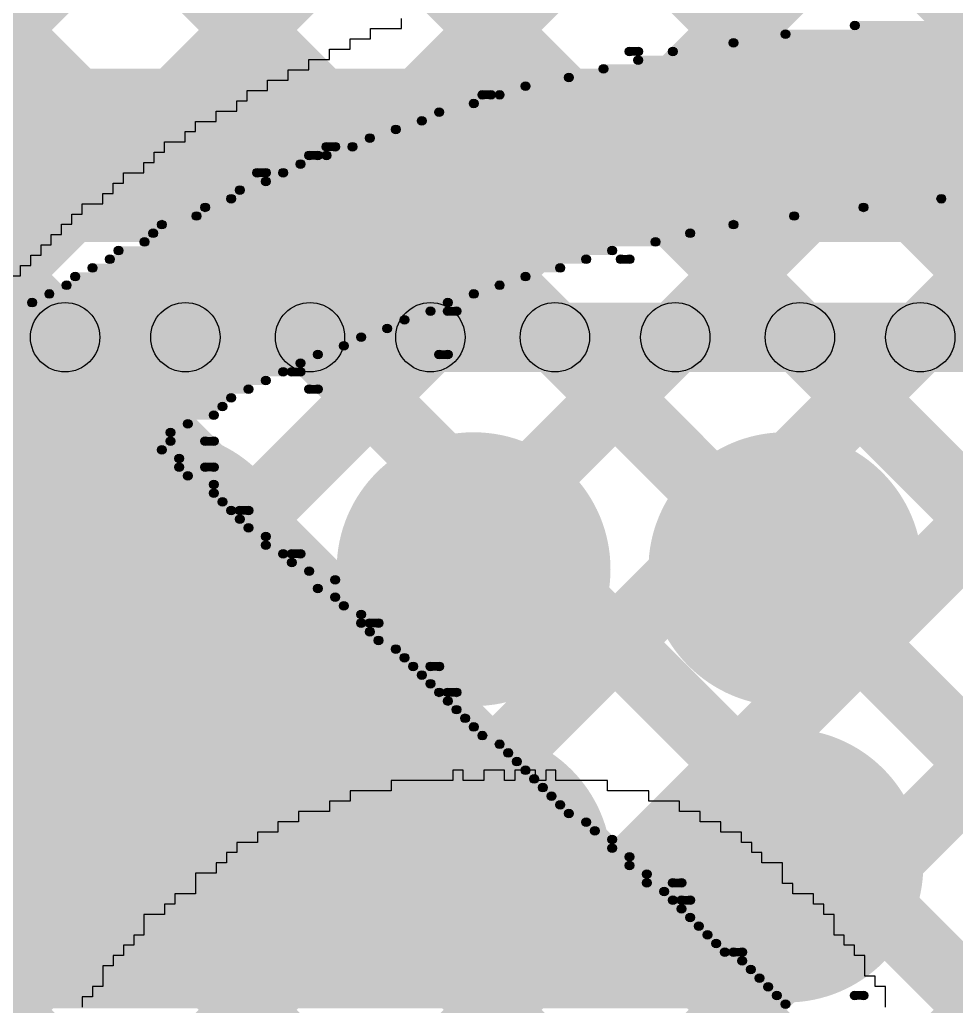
# Model space of a CAD drawing. Header units: millimetres. Extents: x 3.07 to 5.81, y 1.29 to 3.84.
# Drawn here: x 4.6406 to 4.7487, y 1.7258 to 1.8397 of the extents above; entities that cross this region are included whole.
import ezdxf

# ---------------------------------------------------------------- set-up
doc = ezdxf.new("R2010")
doc.units = ezdxf.units.MM
doc.header["$MEASUREMENT"] = 0
for name, color, linetype in [('BottomLayer', 5, 'Continuous'), ('BottomOverlay', 54, 'Continuous'), ('BottomSolder', 6, 'Continuous'), ('TopLayer', 1, 'Continuous'), ('TopOverlay', 2, 'Continuous'), ('TopSolder', 216, 'Continuous'), ('ViaHoleLayer', 16, 'Continuous')]:
    doc.layers.add(name, color=color, linetype=linetype)

msp = doc.modelspace()

# ---------------------------------------------------------------- hatches: boundary and pattern name
at = {"layer": 'BottomLayer'}
for points in [[(4.50417, 1.93899), (4.50983, 1.94464), (4.87583, 1.57864), (4.87017, 1.57299)], [(4.50417, 1.9107), (4.50983, 1.91636), (4.87583, 1.55036), (4.87017, 1.5447)], [(4.50983, 1.53432), (4.50417, 1.53998), (4.87017, 1.90598), (4.87583, 1.90032)], [(4.50417, 1.88242), (4.50983, 1.88808), (4.87583, 1.52208), (4.87017, 1.51642)], [(4.50983, 1.50604), (4.50417, 1.51169), (4.87017, 1.87769), (4.87583, 1.87204)], [(4.62856, 1.87117), (4.63421, 1.87683), (4.87583, 1.63521), (4.87017, 1.62956)], [(4.60508, 1.86636), (4.61074, 1.87202), (4.87583, 1.60693), (4.87017, 1.60127)], [(4.72217, 1.86241), (4.72783, 1.86807), (4.87583, 1.72007), (4.87017, 1.71441)], [(4.50983, 1.70403), (4.50417, 1.70968), (4.66017, 1.86568), (4.66583, 1.86003)], [(4.50983, 1.67574), (4.50417, 1.6814), (4.6846, 1.86183), (4.69026, 1.85617)], [(4.50983, 1.61917), (4.50417, 1.62483), (4.74117, 1.86183), (4.74683, 1.85617)], [(4.50983, 1.64746), (4.50417, 1.65312), (4.71288, 1.86183), (4.71854, 1.85617)], [(4.50983, 1.56261), (4.50417, 1.56826), (4.79774, 1.86183), (4.80339, 1.85617)], [(4.50983, 1.59089), (4.50417, 1.59655), (4.76945, 1.86183), (4.77511, 1.85617)], [(4.67184, 1.85617), (4.6775, 1.86183), (4.87583, 1.6635), (4.87017, 1.65784)], [(4.70012, 1.85617), (4.70578, 1.86183), (4.87583, 1.69178), (4.87017, 1.68612)], [(4.50417, 1.85413), (4.50983, 1.85979), (4.87583, 1.49379), (4.87017, 1.48813)], [(4.50535, 1.47328), (4.49969, 1.47893), (4.87017, 1.84941), (4.87583, 1.84375)]]:
    msp.add_hatch(color=5, dxfattribs=at).paths.add_polyline_path(points)
h = msp.add_hatch(color=5, dxfattribs=at)
edge = h.paths.add_edge_path()
edge.add_arc((4.65699, 1.77633), 0.01181, 0, 360)
h = msp.add_hatch(color=5, dxfattribs=at)
edge = h.paths.add_edge_path()
edge.add_arc((4.69299, 1.77622), 0.01181, 0, 360)
h = msp.add_hatch(color=5, dxfattribs=at)
edge = h.paths.add_edge_path()
edge.add_arc((4.72899, 1.77622), 0.01181, 0, 360)
h = msp.add_hatch(color=5, dxfattribs=at)
edge = h.paths.add_edge_path()
edge.add_arc((4.65711, 1.74189), 0.01181, 0, 360)
h = msp.add_hatch(color=5, dxfattribs=at)
edge = h.paths.add_edge_path()
edge.add_arc((4.69311, 1.74189), 0.01181, 0, 360)
h = msp.add_hatch(color=5, dxfattribs=at)
edge = h.paths.add_edge_path()
edge.add_arc((4.72911, 1.742), 0.01181, 0, 360)
at = {"layer": 'BottomOverlay'}
h = msp.add_hatch(color=54, dxfattribs=at)
edge = h.paths.add_edge_path()
edge.add_arc((4.729, 1.838), 0.0005, 0, 360)
for points in [[(4.729, 1.8375), (4.729, 1.8385), (4.791, 1.8385), (4.791, 1.8375)], [(4.737, 1.8385), (4.737, 1.8395), (4.783, 1.8395), (4.783, 1.8385)], [(4.723, 1.8365), (4.723, 1.8375), (4.797, 1.8375), (4.797, 1.8365)], [(4.711, 1.8355), (4.711, 1.8365), (4.712, 1.8365), (4.712, 1.8355)], [(4.716, 1.8355), (4.716, 1.8365), (4.804, 1.8365), (4.804, 1.8355)], [(4.712, 1.8345), (4.712, 1.8355), (4.809, 1.8355), (4.809, 1.8345)], [(4.708, 1.8335), (4.708, 1.8345), (4.813, 1.8345), (4.813, 1.8335)], [(4.704, 1.8325), (4.704, 1.8335), (4.817, 1.8335), (4.817, 1.8325)], [(4.699, 1.8315), (4.699, 1.8325), (4.821, 1.8325), (4.821, 1.8315)], [(4.694, 1.8305), (4.694, 1.8315), (4.695, 1.8315), (4.695, 1.8305)], [(4.696, 1.8305), (4.696, 1.8315), (4.825, 1.8315), (4.825, 1.8305)], [(4.689, 1.8285), (4.689, 1.8295), (4.831, 1.8295), (4.831, 1.8285)], [(4.693, 1.8295), (4.693, 1.8305), (4.828, 1.8305), (4.828, 1.8295)], [(4.687, 1.8275), (4.687, 1.8285), (4.835, 1.8285), (4.835, 1.8275)], [(4.684, 1.8265), (4.684, 1.8275), (4.837, 1.8275), (4.837, 1.8265)], [(4.681, 1.8255), (4.681, 1.8265), (4.839, 1.8265), (4.839, 1.8255)], [(4.676, 1.8245), (4.676, 1.8255), (4.677, 1.8255), (4.677, 1.8245)], [(4.679, 1.8245), (4.679, 1.8255), (4.842, 1.8255), (4.842, 1.8245)], [(4.674, 1.8235), (4.674, 1.8245), (4.675, 1.8245), (4.675, 1.8235)], [(4.676, 1.8235), (4.676, 1.8245), (4.845, 1.8245), (4.845, 1.8235)], [(4.673, 1.8225), (4.673, 1.8235), (4.848, 1.8235), (4.848, 1.8225)], [(4.668, 1.8215), (4.668, 1.8225), (4.669, 1.8225), (4.669, 1.8215)], [(4.669, 1.8205), (4.669, 1.8215), (4.852, 1.8215), (4.852, 1.8205)], [(4.671, 1.8215), (4.671, 1.8225), (4.85, 1.8225), (4.85, 1.8215)], [(4.666, 1.8195), (4.666, 1.8205), (4.855, 1.8205), (4.855, 1.8195)], [(4.665, 1.8185), (4.665, 1.8195), (4.747, 1.8195), (4.747, 1.8185)], [(4.662, 1.8175), (4.662, 1.8185), (4.738, 1.8185), (4.738, 1.8175)], [(4.661, 1.8165), (4.661, 1.8175), (4.73, 1.8175), (4.73, 1.8165)], [(4.657, 1.8155), (4.657, 1.8165), (4.723, 1.8165), (4.723, 1.8155)], [(4.656, 1.8145), (4.656, 1.8155), (4.718, 1.8155), (4.718, 1.8145)], [(4.652, 1.8125), (4.652, 1.8135), (4.709, 1.8135), (4.709, 1.8125)], [(4.655, 1.8135), (4.655, 1.8145), (4.714, 1.8145), (4.714, 1.8135)], [(4.651, 1.8115), (4.651, 1.8125), (4.706, 1.8125), (4.706, 1.8115)], [(4.71, 1.8115), (4.71, 1.8125), (4.711, 1.8125), (4.711, 1.8115)], [(4.649, 1.8105), (4.649, 1.8115), (4.703, 1.8115), (4.703, 1.8105)], [(4.647, 1.8095), (4.647, 1.8105), (4.699, 1.8105), (4.699, 1.8095)], [(4.646, 1.8085), (4.646, 1.8095), (4.696, 1.8095), (4.696, 1.8085)], [(4.644, 1.8075), (4.644, 1.8085), (4.693, 1.8085), (4.693, 1.8075)], [(4.642, 1.8065), (4.642, 1.8075), (4.69, 1.8075), (4.69, 1.8065)], [(4.557, 1.8045), (4.557, 1.8055), (4.685, 1.8055), (4.685, 1.8045)], [(4.64, 1.8055), (4.64, 1.8065), (4.688, 1.8065), (4.688, 1.8055)], [(4.69, 1.8055), (4.69, 1.8065), (4.691, 1.8065), (4.691, 1.8055)], [(4.556, 1.8035), (4.556, 1.8045), (4.683, 1.8045), (4.683, 1.8035)], [(4.555, 1.8025), (4.555, 1.8035), (4.68, 1.8035), (4.68, 1.8025)], [(4.554, 1.8015), (4.554, 1.8025), (4.678, 1.8025), (4.678, 1.8015)], [(4.553, 1.8005), (4.553, 1.8015), (4.675, 1.8015), (4.675, 1.8005)], [(4.689, 1.8005), (4.689, 1.8015), (4.69, 1.8015), (4.69, 1.8005)], [(4.552, 1.7995), (4.552, 1.8005), (4.673, 1.8005), (4.673, 1.7995)], [(4.551, 1.7985), (4.551, 1.7995), (4.671, 1.7995), (4.671, 1.7985)], [(4.672, 1.7985), (4.672, 1.7995), (4.673, 1.7995), (4.673, 1.7985)], [(4.548, 1.7965), (4.548, 1.7975), (4.667, 1.7975), (4.667, 1.7965)], [(4.55, 1.7975), (4.55, 1.7985), (4.669, 1.7985), (4.669, 1.7975)], [(4.674, 1.7965), (4.674, 1.7975), (4.675, 1.7975), (4.675, 1.7965)], [(4.546, 1.7955), (4.546, 1.7965), (4.665, 1.7965), (4.665, 1.7955)], [(4.546, 1.7945), (4.546, 1.7955), (4.664, 1.7955), (4.664, 1.7945)], [(4.545, 1.7935), (4.545, 1.7945), (4.663, 1.7945), (4.663, 1.7935)], [(4.544, 1.7925), (4.544, 1.7935), (4.66, 1.7935), (4.66, 1.7925)], [(4.543, 1.7915), (4.543, 1.7925), (4.658, 1.7925), (4.658, 1.7915)], [(4.542, 1.7905), (4.542, 1.7915), (4.658, 1.7915), (4.658, 1.7905)], [(4.662, 1.7905), (4.662, 1.7915), (4.663, 1.7915), (4.663, 1.7905)], [(4.541, 1.7895), (4.541, 1.7905), (4.657, 1.7905), (4.657, 1.7895)], [(4.539, 1.7875), (4.539, 1.7885), (4.659, 1.7885), (4.659, 1.7875)], [(4.54, 1.7885), (4.54, 1.7895), (4.659, 1.7895), (4.659, 1.7885)], [(4.662, 1.7875), (4.662, 1.7885), (4.663, 1.7885), (4.663, 1.7875)], [(4.538, 1.7865), (4.538, 1.7875), (4.66, 1.7875), (4.66, 1.7865)], [(4.535, 1.7855), (4.535, 1.7865), (4.663, 1.7865), (4.663, 1.7855)], [(4.535, 1.7845), (4.535, 1.7855), (4.663, 1.7855), (4.663, 1.7845)], [(4.534, 1.7835), (4.534, 1.7845), (4.664, 1.7845), (4.664, 1.7835)], [(4.533, 1.7825), (4.533, 1.7835), (4.665, 1.7835), (4.665, 1.7825)], [(4.666, 1.7825), (4.666, 1.7835), (4.667, 1.7835), (4.667, 1.7825)], [(4.532, 1.7815), (4.532, 1.7825), (4.666, 1.7825), (4.666, 1.7815)], [(4.53, 1.7795), (4.53, 1.7805), (4.669, 1.7805), (4.669, 1.7795)], [(4.531, 1.7805), (4.531, 1.7815), (4.667, 1.7815), (4.667, 1.7805)], [(4.529, 1.7785), (4.529, 1.7795), (4.669, 1.7795), (4.669, 1.7785)], [(4.528, 1.7775), (4.528, 1.7785), (4.671, 1.7785), (4.671, 1.7775)], [(4.672, 1.7775), (4.672, 1.7785), (4.673, 1.7785), (4.673, 1.7775)], [(4.527, 1.7765), (4.527, 1.7775), (4.672, 1.7775), (4.672, 1.7765)], [(4.526, 1.7755), (4.526, 1.7765), (4.674, 1.7765), (4.674, 1.7755)], [(4.525, 1.7745), (4.525, 1.7755), (4.677, 1.7755), (4.677, 1.7745)], [(4.523, 1.7735), (4.523, 1.7745), (4.675, 1.7745), (4.675, 1.7735)], [(4.521, 1.7715), (4.521, 1.7725), (4.678, 1.7725), (4.678, 1.7715)], [(4.522, 1.7725), (4.522, 1.7735), (4.677, 1.7735), (4.677, 1.7725)], [(4.52, 1.7705), (4.52, 1.7715), (4.68, 1.7715), (4.68, 1.7705)], [(4.519, 1.7695), (4.519, 1.7705), (4.68, 1.7705), (4.68, 1.7695)], [(4.681, 1.7695), (4.681, 1.7705), (4.682, 1.7705), (4.682, 1.7695)], [(4.518, 1.7685), (4.518, 1.7695), (4.681, 1.7695), (4.681, 1.7685)], [(4.517, 1.7675), (4.517, 1.7685), (4.682, 1.7685), (4.682, 1.7675)], [(4.515, 1.7665), (4.515, 1.7675), (4.684, 1.7675), (4.684, 1.7665)], [(4.515, 1.7655), (4.515, 1.7665), (4.685, 1.7665), (4.685, 1.7655)], [(4.513, 1.7635), (4.513, 1.7645), (4.687, 1.7645), (4.687, 1.7635)], [(4.514, 1.7645), (4.514, 1.7655), (4.686, 1.7655), (4.686, 1.7645)], [(4.688, 1.7645), (4.688, 1.7655), (4.689, 1.7655), (4.689, 1.7645)], [(4.511, 1.7625), (4.511, 1.7635), (4.688, 1.7635), (4.688, 1.7625)], [(4.512, 1.7615), (4.512, 1.7625), (4.689, 1.7625), (4.689, 1.7615)], [(4.69, 1.7615), (4.69, 1.7625), (4.691, 1.7625), (4.691, 1.7615)], [(4.514, 1.7605), (4.514, 1.7615), (4.69, 1.7615), (4.69, 1.7605)], [(4.516, 1.7595), (4.516, 1.7605), (4.691, 1.7605), (4.691, 1.7595)], [(4.519, 1.7585), (4.519, 1.7595), (4.692, 1.7595), (4.692, 1.7585)], [(4.521, 1.7575), (4.521, 1.7585), (4.693, 1.7585), (4.693, 1.7575)], [(4.523, 1.7565), (4.523, 1.7575), (4.694, 1.7575), (4.694, 1.7565)], [(4.526, 1.7555), (4.526, 1.7565), (4.696, 1.7565), (4.696, 1.7555)], [(4.528, 1.7545), (4.528, 1.7555), (4.697, 1.7555), (4.697, 1.7545)], [(4.53, 1.7535), (4.53, 1.7545), (4.698, 1.7545), (4.698, 1.7535)], [(4.533, 1.7525), (4.533, 1.7535), (4.699, 1.7535), (4.699, 1.7525)], [(4.535, 1.7515), (4.535, 1.7525), (4.7, 1.7525), (4.7, 1.7515)], [(4.537, 1.7505), (4.537, 1.7515), (4.701, 1.7515), (4.701, 1.7505)], [(4.54, 1.7495), (4.54, 1.7505), (4.702, 1.7505), (4.702, 1.7495)], [(4.542, 1.7485), (4.542, 1.7495), (4.703, 1.7495), (4.703, 1.7485)], [(4.544, 1.7475), (4.544, 1.7485), (4.704, 1.7485), (4.704, 1.7475)], [(4.547, 1.7465), (4.547, 1.7475), (4.706, 1.7475), (4.706, 1.7465)], [(4.548, 1.7455), (4.548, 1.7465), (4.707, 1.7465), (4.707, 1.7455)], [(4.551, 1.7445), (4.551, 1.7455), (4.709, 1.7455), (4.709, 1.7445)], [(4.553, 1.7435), (4.553, 1.7445), (4.709, 1.7445), (4.709, 1.7435)], [(4.555, 1.7425), (4.555, 1.7435), (4.711, 1.7435), (4.711, 1.7425)], [(4.557, 1.7415), (4.557, 1.7425), (4.711, 1.7425), (4.711, 1.7415)], [(4.559, 1.7405), (4.559, 1.7415), (4.713, 1.7415), (4.713, 1.7405)], [(4.561, 1.7395), (4.561, 1.7405), (4.713, 1.7405), (4.713, 1.7395)], [(4.562, 1.7385), (4.562, 1.7395), (4.715, 1.7395), (4.715, 1.7385)], [(4.716, 1.7395), (4.716, 1.7405), (4.717, 1.7405), (4.717, 1.7395)], [(4.564, 1.7375), (4.564, 1.7385), (4.716, 1.7385), (4.716, 1.7375)], [(4.717, 1.7375), (4.717, 1.7385), (4.718, 1.7385), (4.718, 1.7375)], [(4.567, 1.7365), (4.567, 1.7375), (4.717, 1.7375), (4.717, 1.7365)], [(4.568, 1.7355), (4.568, 1.7365), (4.718, 1.7365), (4.718, 1.7355)], [(4.569, 1.7345), (4.569, 1.7355), (4.719, 1.7355), (4.719, 1.7345)], [(4.568, 1.7335), (4.568, 1.7345), (4.72, 1.7345), (4.72, 1.7335)], [(4.567, 1.7325), (4.567, 1.7335), (4.721, 1.7335), (4.721, 1.7325)], [(4.566, 1.7305), (4.566, 1.7315), (4.724, 1.7315), (4.724, 1.7305)], [(4.567, 1.7315), (4.567, 1.7325), (4.722, 1.7325), (4.722, 1.7315)], [(4.723, 1.7315), (4.723, 1.7325), (4.724, 1.7325), (4.724, 1.7315)], [(4.566, 1.7295), (4.566, 1.7305), (4.725, 1.7305), (4.725, 1.7295)], [(4.565, 1.7285), (4.565, 1.7295), (4.726, 1.7295), (4.726, 1.7285)], [(4.564, 1.7275), (4.564, 1.7285), (4.727, 1.7285), (4.727, 1.7275)], [(4.564, 1.7265), (4.564, 1.7275), (4.728, 1.7275), (4.728, 1.7265)], [(4.737, 1.7265), (4.737, 1.7275), (4.738, 1.7275), (4.738, 1.7265)], [(4.563, 1.7255), (4.563, 1.7265), (4.729, 1.7265), (4.729, 1.7255)]]:
    msp.add_hatch(color=54, dxfattribs=at).paths.add_polyline_path(points)
h = msp.add_hatch(color=54, dxfattribs=at)
edge = h.paths.add_edge_path()
edge.add_arc((4.737, 1.839), 0.0005, 0, 360)
h = msp.add_hatch(color=54, dxfattribs=at)
edge = h.paths.add_edge_path()
edge.add_arc((4.723, 1.837), 0.0005, 0, 360)
h = msp.add_hatch(color=54, dxfattribs=at)
edge = h.paths.add_edge_path()
edge.add_arc((4.711, 1.836), 0.0005, 0, 360)
h = msp.add_hatch(color=54, dxfattribs=at)
edge = h.paths.add_edge_path()
edge.add_arc((4.712, 1.836), 0.0005, 0, 360)
h = msp.add_hatch(color=54, dxfattribs=at)
edge = h.paths.add_edge_path()
edge.add_arc((4.716, 1.836), 0.0005, 0, 360)
h = msp.add_hatch(color=54, dxfattribs=at)
edge = h.paths.add_edge_path()
edge.add_arc((4.712, 1.835), 0.0005, 0, 360)
h = msp.add_hatch(color=54, dxfattribs=at)
edge = h.paths.add_edge_path()
edge.add_arc((4.708, 1.834), 0.0005, 0, 360)
h = msp.add_hatch(color=54, dxfattribs=at)
edge = h.paths.add_edge_path()
edge.add_arc((4.704, 1.833), 0.0005, 0, 360)
h = msp.add_hatch(color=54, dxfattribs=at)
edge = h.paths.add_edge_path()
edge.add_arc((4.699, 1.832), 0.0005, 0, 360)
h = msp.add_hatch(color=54, dxfattribs=at)
edge = h.paths.add_edge_path()
edge.add_arc((4.694, 1.831), 0.0005, 0, 360)
h = msp.add_hatch(color=54, dxfattribs=at)
edge = h.paths.add_edge_path()
edge.add_arc((4.695, 1.831), 0.0005, 0, 360)
h = msp.add_hatch(color=54, dxfattribs=at)
edge = h.paths.add_edge_path()
edge.add_arc((4.696, 1.831), 0.0005, 0, 360)
h = msp.add_hatch(color=54, dxfattribs=at)
edge = h.paths.add_edge_path()
edge.add_arc((4.689, 1.829), 0.0005, 0, 360)
h = msp.add_hatch(color=54, dxfattribs=at)
edge = h.paths.add_edge_path()
edge.add_arc((4.693, 1.83), 0.0005, 0, 360)
h = msp.add_hatch(color=54, dxfattribs=at)
edge = h.paths.add_edge_path()
edge.add_arc((4.687, 1.828), 0.0005, 0, 360)
h = msp.add_hatch(color=54, dxfattribs=at)
edge = h.paths.add_edge_path()
edge.add_arc((4.684, 1.827), 0.0005, 0, 360)
h = msp.add_hatch(color=54, dxfattribs=at)
edge = h.paths.add_edge_path()
edge.add_arc((4.681, 1.826), 0.0005, 0, 360)
h = msp.add_hatch(color=54, dxfattribs=at)
edge = h.paths.add_edge_path()
edge.add_arc((4.676, 1.825), 0.0005, 0, 360)
h = msp.add_hatch(color=54, dxfattribs=at)
edge = h.paths.add_edge_path()
edge.add_arc((4.677, 1.825), 0.0005, 0, 360)
h = msp.add_hatch(color=54, dxfattribs=at)
edge = h.paths.add_edge_path()
edge.add_arc((4.679, 1.825), 0.0005, 0, 360)
h = msp.add_hatch(color=54, dxfattribs=at)
edge = h.paths.add_edge_path()
edge.add_arc((4.674, 1.824), 0.0005, 0, 360)
h = msp.add_hatch(color=54, dxfattribs=at)
edge = h.paths.add_edge_path()
edge.add_arc((4.675, 1.824), 0.0005, 0, 360)
h = msp.add_hatch(color=54, dxfattribs=at)
edge = h.paths.add_edge_path()
edge.add_arc((4.676, 1.824), 0.0005, 0, 360)
h = msp.add_hatch(color=54, dxfattribs=at)
edge = h.paths.add_edge_path()
edge.add_arc((4.673, 1.823), 0.0005, 0, 360)
h = msp.add_hatch(color=54, dxfattribs=at)
edge = h.paths.add_edge_path()
edge.add_arc((4.668, 1.822), 0.0005, 0, 360)
h = msp.add_hatch(color=54, dxfattribs=at)
edge = h.paths.add_edge_path()
edge.add_arc((4.669, 1.822), 0.0005, 0, 360)
h = msp.add_hatch(color=54, dxfattribs=at)
edge = h.paths.add_edge_path()
edge.add_arc((4.669, 1.821), 0.0005, 0, 360)
h = msp.add_hatch(color=54, dxfattribs=at)
edge = h.paths.add_edge_path()
edge.add_arc((4.671, 1.822), 0.0005, 0, 360)
h = msp.add_hatch(color=54, dxfattribs=at)
edge = h.paths.add_edge_path()
edge.add_arc((4.666, 1.82), 0.0005, 0, 360)
h = msp.add_hatch(color=54, dxfattribs=at)
edge = h.paths.add_edge_path()
edge.add_arc((4.665, 1.819), 0.0005, 0, 360)
h = msp.add_hatch(color=54, dxfattribs=at)
edge = h.paths.add_edge_path()
edge.add_arc((4.747, 1.819), 0.0005, 0, 360)
h = msp.add_hatch(color=54, dxfattribs=at)
edge = h.paths.add_edge_path()
edge.add_arc((4.662, 1.818), 0.0005, 0, 360)
h = msp.add_hatch(color=54, dxfattribs=at)
edge = h.paths.add_edge_path()
edge.add_arc((4.738, 1.818), 0.0005, 0, 360)
h = msp.add_hatch(color=54, dxfattribs=at)
edge = h.paths.add_edge_path()
edge.add_arc((4.661, 1.817), 0.0005, 0, 360)
h = msp.add_hatch(color=54, dxfattribs=at)
edge = h.paths.add_edge_path()
edge.add_arc((4.73, 1.817), 0.0005, 0, 360)
h = msp.add_hatch(color=54, dxfattribs=at)
edge = h.paths.add_edge_path()
edge.add_arc((4.657, 1.816), 0.0005, 0, 360)
h = msp.add_hatch(color=54, dxfattribs=at)
edge = h.paths.add_edge_path()
edge.add_arc((4.723, 1.816), 0.0005, 0, 360)
h = msp.add_hatch(color=54, dxfattribs=at)
edge = h.paths.add_edge_path()
edge.add_arc((4.656, 1.815), 0.0005, 0, 360)
h = msp.add_hatch(color=54, dxfattribs=at)
edge = h.paths.add_edge_path()
edge.add_arc((4.718, 1.815), 0.0005, 0, 360)
h = msp.add_hatch(color=54, dxfattribs=at)
edge = h.paths.add_edge_path()
edge.add_arc((4.652, 1.813), 0.0005, 0, 360)
h = msp.add_hatch(color=54, dxfattribs=at)
edge = h.paths.add_edge_path()
edge.add_arc((4.655, 1.814), 0.0005, 0, 360)
h = msp.add_hatch(color=54, dxfattribs=at)
edge = h.paths.add_edge_path()
edge.add_arc((4.709, 1.813), 0.0005, 0, 360)
h = msp.add_hatch(color=54, dxfattribs=at)
edge = h.paths.add_edge_path()
edge.add_arc((4.714, 1.814), 0.0005, 0, 360)
h = msp.add_hatch(color=54, dxfattribs=at)
edge = h.paths.add_edge_path()
edge.add_arc((4.651, 1.812), 0.0005, 0, 360)
h = msp.add_hatch(color=54, dxfattribs=at)
edge = h.paths.add_edge_path()
edge.add_arc((4.706, 1.812), 0.0005, 0, 360)
h = msp.add_hatch(color=54, dxfattribs=at)
edge = h.paths.add_edge_path()
edge.add_arc((4.71, 1.812), 0.0005, 0, 360)
h = msp.add_hatch(color=54, dxfattribs=at)
edge = h.paths.add_edge_path()
edge.add_arc((4.711, 1.812), 0.0005, 0, 360)
h = msp.add_hatch(color=54, dxfattribs=at)
edge = h.paths.add_edge_path()
edge.add_arc((4.649, 1.811), 0.0005, 0, 360)
h = msp.add_hatch(color=54, dxfattribs=at)
edge = h.paths.add_edge_path()
edge.add_arc((4.703, 1.811), 0.0005, 0, 360)
h = msp.add_hatch(color=54, dxfattribs=at)
edge = h.paths.add_edge_path()
edge.add_arc((4.647, 1.81), 0.0005, 0, 360)
h = msp.add_hatch(color=54, dxfattribs=at)
edge = h.paths.add_edge_path()
edge.add_arc((4.699, 1.81), 0.0005, 0, 360)
h = msp.add_hatch(color=54, dxfattribs=at)
edge = h.paths.add_edge_path()
edge.add_arc((4.646, 1.809), 0.0005, 0, 360)
h = msp.add_hatch(color=54, dxfattribs=at)
edge = h.paths.add_edge_path()
edge.add_arc((4.696, 1.809), 0.0005, 0, 360)
h = msp.add_hatch(color=54, dxfattribs=at)
edge = h.paths.add_edge_path()
edge.add_arc((4.644, 1.808), 0.0005, 0, 360)
h = msp.add_hatch(color=54, dxfattribs=at)
edge = h.paths.add_edge_path()
edge.add_arc((4.693, 1.808), 0.0005, 0, 360)
h = msp.add_hatch(color=54, dxfattribs=at)
edge = h.paths.add_edge_path()
edge.add_arc((4.642, 1.807), 0.0005, 0, 360)
h = msp.add_hatch(color=54, dxfattribs=at)
edge = h.paths.add_edge_path()
edge.add_arc((4.69, 1.807), 0.0005, 0, 360)
h = msp.add_hatch(color=54, dxfattribs=at)
edge = h.paths.add_edge_path()
edge.add_arc((4.685, 1.805), 0.0005, 0, 360)
h = msp.add_hatch(color=54, dxfattribs=at)
edge = h.paths.add_edge_path()
edge.add_arc((4.688, 1.806), 0.0005, 0, 360)
h = msp.add_hatch(color=54, dxfattribs=at)
edge = h.paths.add_edge_path()
edge.add_arc((4.69, 1.806), 0.0005, 0, 360)
h = msp.add_hatch(color=54, dxfattribs=at)
edge = h.paths.add_edge_path()
edge.add_arc((4.691, 1.806), 0.0005, 0, 360)
h = msp.add_hatch(color=54, dxfattribs=at)
edge = h.paths.add_edge_path()
edge.add_arc((4.683, 1.804), 0.0005, 0, 360)
h = msp.add_hatch(color=54, dxfattribs=at)
edge = h.paths.add_edge_path()
edge.add_arc((4.68, 1.803), 0.0005, 0, 360)
h = msp.add_hatch(color=54, dxfattribs=at)
edge = h.paths.add_edge_path()
edge.add_arc((4.678, 1.802), 0.0005, 0, 360)
h = msp.add_hatch(color=54, dxfattribs=at)
edge = h.paths.add_edge_path()
edge.add_arc((4.675, 1.801), 0.0005, 0, 360)
h = msp.add_hatch(color=54, dxfattribs=at)
edge = h.paths.add_edge_path()
edge.add_arc((4.689, 1.801), 0.0005, 0, 360)
h = msp.add_hatch(color=54, dxfattribs=at)
edge = h.paths.add_edge_path()
edge.add_arc((4.69, 1.801), 0.0005, 0, 360)
h = msp.add_hatch(color=54, dxfattribs=at)
edge = h.paths.add_edge_path()
edge.add_arc((4.673, 1.8), 0.0005, 0, 360)
h = msp.add_hatch(color=54, dxfattribs=at)
edge = h.paths.add_edge_path()
edge.add_arc((4.671, 1.799), 0.0005, 0, 360)
h = msp.add_hatch(color=54, dxfattribs=at)
edge = h.paths.add_edge_path()
edge.add_arc((4.672, 1.799), 0.0005, 0, 360)
h = msp.add_hatch(color=54, dxfattribs=at)
edge = h.paths.add_edge_path()
edge.add_arc((4.673, 1.799), 0.0005, 0, 360)
h = msp.add_hatch(color=54, dxfattribs=at)
edge = h.paths.add_edge_path()
edge.add_arc((4.667, 1.797), 0.0005, 0, 360)
h = msp.add_hatch(color=54, dxfattribs=at)
edge = h.paths.add_edge_path()
edge.add_arc((4.669, 1.798), 0.0005, 0, 360)
h = msp.add_hatch(color=54, dxfattribs=at)
edge = h.paths.add_edge_path()
edge.add_arc((4.674, 1.797), 0.0005, 0, 360)
h = msp.add_hatch(color=54, dxfattribs=at)
edge = h.paths.add_edge_path()
edge.add_arc((4.675, 1.797), 0.0005, 0, 360)
h = msp.add_hatch(color=54, dxfattribs=at)
edge = h.paths.add_edge_path()
edge.add_arc((4.665, 1.796), 0.0005, 0, 360)
h = msp.add_hatch(color=54, dxfattribs=at)
edge = h.paths.add_edge_path()
edge.add_arc((4.664, 1.795), 0.0005, 0, 360)
h = msp.add_hatch(color=54, dxfattribs=at)
edge = h.paths.add_edge_path()
edge.add_arc((4.663, 1.794), 0.0005, 0, 360)
h = msp.add_hatch(color=54, dxfattribs=at)
edge = h.paths.add_edge_path()
edge.add_arc((4.66, 1.793), 0.0005, 0, 360)
h = msp.add_hatch(color=54, dxfattribs=at)
edge = h.paths.add_edge_path()
edge.add_arc((4.658, 1.792), 0.0005, 0, 360)
h = msp.add_hatch(color=54, dxfattribs=at)
edge = h.paths.add_edge_path()
edge.add_arc((4.658, 1.791), 0.0005, 0, 360)
h = msp.add_hatch(color=54, dxfattribs=at)
edge = h.paths.add_edge_path()
edge.add_arc((4.662, 1.791), 0.0005, 0, 360)
h = msp.add_hatch(color=54, dxfattribs=at)
edge = h.paths.add_edge_path()
edge.add_arc((4.663, 1.791), 0.0005, 0, 360)
h = msp.add_hatch(color=54, dxfattribs=at)
edge = h.paths.add_edge_path()
edge.add_arc((4.657, 1.79), 0.0005, 0, 360)
h = msp.add_hatch(color=54, dxfattribs=at)
edge = h.paths.add_edge_path()
edge.add_arc((4.659, 1.789), 0.0005, 0, 360)
h = msp.add_hatch(color=54, dxfattribs=at)
edge = h.paths.add_edge_path()
edge.add_arc((4.659, 1.788), 0.0005, 0, 360)
h = msp.add_hatch(color=54, dxfattribs=at)
edge = h.paths.add_edge_path()
edge.add_arc((4.662, 1.788), 0.0005, 0, 360)
h = msp.add_hatch(color=54, dxfattribs=at)
edge = h.paths.add_edge_path()
edge.add_arc((4.663, 1.788), 0.0005, 0, 360)
h = msp.add_hatch(color=54, dxfattribs=at)
edge = h.paths.add_edge_path()
edge.add_arc((4.66, 1.787), 0.0005, 0, 360)
h = msp.add_hatch(color=54, dxfattribs=at)
edge = h.paths.add_edge_path()
edge.add_arc((4.663, 1.786), 0.0005, 0, 360)
h = msp.add_hatch(color=54, dxfattribs=at)
edge = h.paths.add_edge_path()
edge.add_arc((4.663, 1.785), 0.0005, 0, 360)
h = msp.add_hatch(color=54, dxfattribs=at)
edge = h.paths.add_edge_path()
edge.add_arc((4.664, 1.784), 0.0005, 0, 360)
h = msp.add_hatch(color=54, dxfattribs=at)
edge = h.paths.add_edge_path()
edge.add_arc((4.665, 1.783), 0.0005, 0, 360)
h = msp.add_hatch(color=54, dxfattribs=at)
edge = h.paths.add_edge_path()
edge.add_arc((4.666, 1.783), 0.0005, 0, 360)
h = msp.add_hatch(color=54, dxfattribs=at)
edge = h.paths.add_edge_path()
edge.add_arc((4.667, 1.783), 0.0005, 0, 360)
h = msp.add_hatch(color=54, dxfattribs=at)
edge = h.paths.add_edge_path()
edge.add_arc((4.666, 1.782), 0.0005, 0, 360)
h = msp.add_hatch(color=54, dxfattribs=at)
edge = h.paths.add_edge_path()
edge.add_arc((4.667, 1.781), 0.0005, 0, 360)
h = msp.add_hatch(color=54, dxfattribs=at)
edge = h.paths.add_edge_path()
edge.add_arc((4.669, 1.78), 0.0005, 0, 360)
h = msp.add_hatch(color=54, dxfattribs=at)
edge = h.paths.add_edge_path()
edge.add_arc((4.669, 1.779), 0.0005, 0, 360)
h = msp.add_hatch(color=54, dxfattribs=at)
edge = h.paths.add_edge_path()
edge.add_arc((4.671, 1.778), 0.0005, 0, 360)
h = msp.add_hatch(color=54, dxfattribs=at)
edge = h.paths.add_edge_path()
edge.add_arc((4.672, 1.778), 0.0005, 0, 360)
h = msp.add_hatch(color=54, dxfattribs=at)
edge = h.paths.add_edge_path()
edge.add_arc((4.673, 1.778), 0.0005, 0, 360)
h = msp.add_hatch(color=54, dxfattribs=at)
edge = h.paths.add_edge_path()
edge.add_arc((4.672, 1.777), 0.0005, 0, 360)
h = msp.add_hatch(color=54, dxfattribs=at)
edge = h.paths.add_edge_path()
edge.add_arc((4.674, 1.776), 0.0005, 0, 360)
h = msp.add_hatch(color=54, dxfattribs=at)
edge = h.paths.add_edge_path()
edge.add_arc((4.677, 1.775), 0.0005, 0, 360)
h = msp.add_hatch(color=54, dxfattribs=at)
edge = h.paths.add_edge_path()
edge.add_arc((4.675, 1.774), 0.0005, 0, 360)
h = msp.add_hatch(color=54, dxfattribs=at)
edge = h.paths.add_edge_path()
edge.add_arc((4.677, 1.773), 0.0005, 0, 360)
h = msp.add_hatch(color=54, dxfattribs=at)
edge = h.paths.add_edge_path()
edge.add_arc((4.678, 1.772), 0.0005, 0, 360)
h = msp.add_hatch(color=54, dxfattribs=at)
edge = h.paths.add_edge_path()
edge.add_arc((4.68, 1.771), 0.0005, 0, 360)
h = msp.add_hatch(color=54, dxfattribs=at)
edge = h.paths.add_edge_path()
edge.add_arc((4.68, 1.77), 0.0005, 0, 360)
h = msp.add_hatch(color=54, dxfattribs=at)
edge = h.paths.add_edge_path()
edge.add_arc((4.681, 1.77), 0.0005, 0, 360)
h = msp.add_hatch(color=54, dxfattribs=at)
edge = h.paths.add_edge_path()
edge.add_arc((4.682, 1.77), 0.0005, 0, 360)
h = msp.add_hatch(color=54, dxfattribs=at)
edge = h.paths.add_edge_path()
edge.add_arc((4.681, 1.769), 0.0005, 0, 360)
h = msp.add_hatch(color=54, dxfattribs=at)
edge = h.paths.add_edge_path()
edge.add_arc((4.682, 1.768), 0.0005, 0, 360)
h = msp.add_hatch(color=54, dxfattribs=at)
edge = h.paths.add_edge_path()
edge.add_arc((4.684, 1.767), 0.0005, 0, 360)
h = msp.add_hatch(color=54, dxfattribs=at)
edge = h.paths.add_edge_path()
edge.add_arc((4.685, 1.766), 0.0005, 0, 360)
h = msp.add_hatch(color=54, dxfattribs=at)
edge = h.paths.add_edge_path()
edge.add_arc((4.686, 1.765), 0.0005, 0, 360)
h = msp.add_hatch(color=54, dxfattribs=at)
edge = h.paths.add_edge_path()
edge.add_arc((4.687, 1.764), 0.0005, 0, 360)
h = msp.add_hatch(color=54, dxfattribs=at)
edge = h.paths.add_edge_path()
edge.add_arc((4.688, 1.765), 0.0005, 0, 360)
h = msp.add_hatch(color=54, dxfattribs=at)
edge = h.paths.add_edge_path()
edge.add_arc((4.689, 1.765), 0.0005, 0, 360)
h = msp.add_hatch(color=54, dxfattribs=at)
edge = h.paths.add_edge_path()
edge.add_arc((4.688, 1.763), 0.0005, 0, 360)
h = msp.add_hatch(color=54, dxfattribs=at)
edge = h.paths.add_edge_path()
edge.add_arc((4.689, 1.762), 0.0005, 0, 360)
h = msp.add_hatch(color=54, dxfattribs=at)
edge = h.paths.add_edge_path()
edge.add_arc((4.69, 1.762), 0.0005, 0, 360)
h = msp.add_hatch(color=54, dxfattribs=at)
edge = h.paths.add_edge_path()
edge.add_arc((4.691, 1.762), 0.0005, 0, 360)
h = msp.add_hatch(color=54, dxfattribs=at)
edge = h.paths.add_edge_path()
edge.add_arc((4.69, 1.761), 0.0005, 0, 360)
h = msp.add_hatch(color=54, dxfattribs=at)
edge = h.paths.add_edge_path()
edge.add_arc((4.691, 1.76), 0.0005, 0, 360)
h = msp.add_hatch(color=54, dxfattribs=at)
edge = h.paths.add_edge_path()
edge.add_arc((4.692, 1.759), 0.0005, 0, 360)
h = msp.add_hatch(color=54, dxfattribs=at)
edge = h.paths.add_edge_path()
edge.add_arc((4.693, 1.758), 0.0005, 0, 360)
h = msp.add_hatch(color=54, dxfattribs=at)
edge = h.paths.add_edge_path()
edge.add_arc((4.694, 1.757), 0.0005, 0, 360)
h = msp.add_hatch(color=54, dxfattribs=at)
edge = h.paths.add_edge_path()
edge.add_arc((4.696, 1.756), 0.0005, 0, 360)
h = msp.add_hatch(color=54, dxfattribs=at)
edge = h.paths.add_edge_path()
edge.add_arc((4.697, 1.755), 0.0005, 0, 360)
h = msp.add_hatch(color=54, dxfattribs=at)
edge = h.paths.add_edge_path()
edge.add_arc((4.698, 1.754), 0.0005, 0, 360)
h = msp.add_hatch(color=54, dxfattribs=at)
edge = h.paths.add_edge_path()
edge.add_arc((4.699, 1.753), 0.0005, 0, 360)
h = msp.add_hatch(color=54, dxfattribs=at)
edge = h.paths.add_edge_path()
edge.add_arc((4.7, 1.752), 0.0005, 0, 360)
h = msp.add_hatch(color=54, dxfattribs=at)
edge = h.paths.add_edge_path()
edge.add_arc((4.701, 1.751), 0.0005, 0, 360)
h = msp.add_hatch(color=54, dxfattribs=at)
edge = h.paths.add_edge_path()
edge.add_arc((4.702, 1.75), 0.0005, 0, 360)
h = msp.add_hatch(color=54, dxfattribs=at)
edge = h.paths.add_edge_path()
edge.add_arc((4.703, 1.749), 0.0005, 0, 360)
h = msp.add_hatch(color=54, dxfattribs=at)
edge = h.paths.add_edge_path()
edge.add_arc((4.704, 1.748), 0.0005, 0, 360)
h = msp.add_hatch(color=54, dxfattribs=at)
edge = h.paths.add_edge_path()
edge.add_arc((4.706, 1.747), 0.0005, 0, 360)
h = msp.add_hatch(color=54, dxfattribs=at)
edge = h.paths.add_edge_path()
edge.add_arc((4.707, 1.746), 0.0005, 0, 360)
h = msp.add_hatch(color=54, dxfattribs=at)
edge = h.paths.add_edge_path()
edge.add_arc((4.709, 1.745), 0.0005, 0, 360)
h = msp.add_hatch(color=54, dxfattribs=at)
edge = h.paths.add_edge_path()
edge.add_arc((4.709, 1.744), 0.0005, 0, 360)
h = msp.add_hatch(color=54, dxfattribs=at)
edge = h.paths.add_edge_path()
edge.add_arc((4.711, 1.743), 0.0005, 0, 360)
h = msp.add_hatch(color=54, dxfattribs=at)
edge = h.paths.add_edge_path()
edge.add_arc((4.711, 1.742), 0.0005, 0, 360)
h = msp.add_hatch(color=54, dxfattribs=at)
edge = h.paths.add_edge_path()
edge.add_arc((4.713, 1.741), 0.0005, 0, 360)
h = msp.add_hatch(color=54, dxfattribs=at)
edge = h.paths.add_edge_path()
edge.add_arc((4.713, 1.74), 0.0005, 0, 360)
h = msp.add_hatch(color=54, dxfattribs=at)
edge = h.paths.add_edge_path()
edge.add_arc((4.715, 1.739), 0.0005, 0, 360)
h = msp.add_hatch(color=54, dxfattribs=at)
edge = h.paths.add_edge_path()
edge.add_arc((4.716, 1.74), 0.0005, 0, 360)
h = msp.add_hatch(color=54, dxfattribs=at)
edge = h.paths.add_edge_path()
edge.add_arc((4.717, 1.74), 0.0005, 0, 360)
h = msp.add_hatch(color=54, dxfattribs=at)
edge = h.paths.add_edge_path()
edge.add_arc((4.716, 1.738), 0.0005, 0, 360)
h = msp.add_hatch(color=54, dxfattribs=at)
edge = h.paths.add_edge_path()
edge.add_arc((4.717, 1.738), 0.0005, 0, 360)
h = msp.add_hatch(color=54, dxfattribs=at)
edge = h.paths.add_edge_path()
edge.add_arc((4.718, 1.738), 0.0005, 0, 360)
h = msp.add_hatch(color=54, dxfattribs=at)
edge = h.paths.add_edge_path()
edge.add_arc((4.717, 1.737), 0.0005, 0, 360)
h = msp.add_hatch(color=54, dxfattribs=at)
edge = h.paths.add_edge_path()
edge.add_arc((4.718, 1.736), 0.0005, 0, 360)
h = msp.add_hatch(color=54, dxfattribs=at)
edge = h.paths.add_edge_path()
edge.add_arc((4.719, 1.735), 0.0005, 0, 360)
h = msp.add_hatch(color=54, dxfattribs=at)
edge = h.paths.add_edge_path()
edge.add_arc((4.72, 1.734), 0.0005, 0, 360)
h = msp.add_hatch(color=54, dxfattribs=at)
edge = h.paths.add_edge_path()
edge.add_arc((4.721, 1.733), 0.0005, 0, 360)
h = msp.add_hatch(color=54, dxfattribs=at)
edge = h.paths.add_edge_path()
edge.add_arc((4.722, 1.732), 0.0005, 0, 360)
h = msp.add_hatch(color=54, dxfattribs=at)
edge = h.paths.add_edge_path()
edge.add_arc((4.723, 1.732), 0.0005, 0, 360)
h = msp.add_hatch(color=54, dxfattribs=at)
edge = h.paths.add_edge_path()
edge.add_arc((4.724, 1.732), 0.0005, 0, 360)
h = msp.add_hatch(color=54, dxfattribs=at)
edge = h.paths.add_edge_path()
edge.add_arc((4.724, 1.731), 0.0005, 0, 360)
h = msp.add_hatch(color=54, dxfattribs=at)
edge = h.paths.add_edge_path()
edge.add_arc((4.725, 1.73), 0.0005, 0, 360)
h = msp.add_hatch(color=54, dxfattribs=at)
edge = h.paths.add_edge_path()
edge.add_arc((4.726, 1.729), 0.0005, 0, 360)
h = msp.add_hatch(color=54, dxfattribs=at)
edge = h.paths.add_edge_path()
edge.add_arc((4.727, 1.728), 0.0005, 0, 360)
h = msp.add_hatch(color=54, dxfattribs=at)
edge = h.paths.add_edge_path()
edge.add_arc((4.728, 1.727), 0.0005, 0, 360)
h = msp.add_hatch(color=54, dxfattribs=at)
edge = h.paths.add_edge_path()
edge.add_arc((4.737, 1.727), 0.0005, 0, 360)
h = msp.add_hatch(color=54, dxfattribs=at)
edge = h.paths.add_edge_path()
edge.add_arc((4.738, 1.727), 0.0005, 0, 360)
h = msp.add_hatch(color=54, dxfattribs=at)
edge = h.paths.add_edge_path()
edge.add_arc((4.729, 1.726), 0.0005, 0, 360)
at = {"layer": 'BottomSolder'}
h = msp.add_hatch(color=6, dxfattribs=at)
edge = h.paths.add_edge_path()
edge.add_arc((4.65699, 1.77633), 0.01581, 0, 360)
h = msp.add_hatch(color=6, dxfattribs=at)
edge = h.paths.add_edge_path()
edge.add_arc((4.69299, 1.77622), 0.01581, 0, 360)
h = msp.add_hatch(color=6, dxfattribs=at)
edge = h.paths.add_edge_path()
edge.add_arc((4.72899, 1.77622), 0.01581, 0, 360)
h = msp.add_hatch(color=6, dxfattribs=at)
edge = h.paths.add_edge_path()
edge.add_arc((4.65711, 1.74189), 0.01581, 0, 360)
h = msp.add_hatch(color=6, dxfattribs=at)
edge = h.paths.add_edge_path()
edge.add_arc((4.69311, 1.74189), 0.01581, 0, 360)
h = msp.add_hatch(color=6, dxfattribs=at)
edge = h.paths.add_edge_path()
edge.add_arc((4.72911, 1.742), 0.01581, 0, 360)
at = {"layer": 'TopLayer'}
for points in [[(4.40225, 1.37017), (4.39659, 1.37583), (4.94859, 1.92783), (4.95425, 1.92217)], [(4.253, 1.814), (4.253, 1.834), (4.795, 1.834), (4.795, 1.814)], [(4.253, 1.799), (4.253, 1.807), (4.795, 1.807), (4.795, 1.799)], [(4.24201, 1.37964), (4.23635, 1.3853), (4.65688, 1.80583), (4.66254, 1.80017)], [(4.26083, 1.37017), (4.25517, 1.37583), (4.68517, 1.80583), (4.69083, 1.80017)], [(4.28911, 1.37017), (4.28345, 1.37583), (4.71345, 1.80583), (4.71911, 1.80017)], [(4.31739, 1.37017), (4.31174, 1.37583), (4.74174, 1.80583), (4.74739, 1.80017)], [(4.34568, 1.37017), (4.34002, 1.37583), (4.77002, 1.80583), (4.77568, 1.80017)], [(4.37396, 1.37017), (4.36831, 1.37583), (4.79885, 1.80638), (4.80451, 1.80072)], [(4.55813, 1.80017), (4.56379, 1.80583), (4.99379, 1.37583), (4.98813, 1.37017)], [(4.58642, 1.80017), (4.59208, 1.80583), (5.02208, 1.37583), (5.01642, 1.37017)], [(4.6147, 1.80017), (4.62036, 1.80583), (5.05036, 1.37583), (5.0447, 1.37017)], [(4.64299, 1.80017), (4.64864, 1.80583), (5.07864, 1.37583), (5.07299, 1.37017)], [(4.67127, 1.80017), (4.67693, 1.80583), (5.07583, 1.40693), (5.07017, 1.40127)], [(4.69956, 1.80017), (4.70521, 1.80583), (5.07583, 1.43521), (5.07017, 1.42956)], [(4.72784, 1.80017), (4.7335, 1.80583), (5.07583, 1.4635), (5.07017, 1.45784)]]:
    msp.add_hatch(color=1, dxfattribs=at).paths.add_polyline_path(points)
h = msp.add_hatch(color=1, dxfattribs=at)
edge = h.paths.add_edge_path()
edge.add_arc((4.64582, 1.803), 0.004, 0, 360)
h = msp.add_hatch(color=1, dxfattribs=at)
edge = h.paths.add_edge_path()
edge.add_arc((4.65971, 1.803), 0.004, 0, 360)
h = msp.add_hatch(color=1, dxfattribs=at)
edge = h.paths.add_edge_path()
edge.add_arc((4.6741, 1.803), 0.004, 0, 360)
h = msp.add_hatch(color=1, dxfattribs=at)
edge = h.paths.add_edge_path()
edge.add_arc((4.688, 1.803), 0.004, 0, 360)
h = msp.add_hatch(color=1, dxfattribs=at)
edge = h.paths.add_edge_path()
edge.add_arc((4.70238, 1.803), 0.004, 0, 360)
h = msp.add_hatch(color=1, dxfattribs=at)
edge = h.paths.add_edge_path()
edge.add_arc((4.71628, 1.803), 0.004, 0, 360)
h = msp.add_hatch(color=1, dxfattribs=at)
edge = h.paths.add_edge_path()
edge.add_arc((4.73067, 1.803), 0.004, 0, 360)
h = msp.add_hatch(color=1, dxfattribs=at)
edge = h.paths.add_edge_path()
edge.add_arc((4.74457, 1.803), 0.004, 0, 360)
h = msp.add_hatch(color=1, dxfattribs=at)
edge = h.paths.add_edge_path()
edge.add_arc((4.65699, 1.77633), 0.01181, 0, 360)
h = msp.add_hatch(color=1, dxfattribs=at)
edge = h.paths.add_edge_path()
edge.add_arc((4.69299, 1.77622), 0.01181, 0, 360)
h = msp.add_hatch(color=1, dxfattribs=at)
edge = h.paths.add_edge_path()
edge.add_arc((4.72899, 1.77622), 0.01181, 0, 360)
h = msp.add_hatch(color=1, dxfattribs=at)
edge = h.paths.add_edge_path()
edge.add_arc((4.65711, 1.74189), 0.01181, 0, 360)
h = msp.add_hatch(color=1, dxfattribs=at)
edge = h.paths.add_edge_path()
edge.add_arc((4.69311, 1.74189), 0.01181, 0, 360)
h = msp.add_hatch(color=1, dxfattribs=at)
edge = h.paths.add_edge_path()
edge.add_arc((4.72911, 1.742), 0.01181, 0, 360)
at = {"layer": 'TopSolder'}
h = msp.add_hatch(color=216, dxfattribs=at)
edge = h.paths.add_edge_path()
edge.add_arc((4.65699, 1.77633), 0.01581, 0, 360)
h = msp.add_hatch(color=216, dxfattribs=at)
edge = h.paths.add_edge_path()
edge.add_arc((4.69299, 1.77622), 0.01581, 0, 360)
h = msp.add_hatch(color=216, dxfattribs=at)
edge = h.paths.add_edge_path()
edge.add_arc((4.72899, 1.77622), 0.01581, 0, 360)
h = msp.add_hatch(color=216, dxfattribs=at)
edge = h.paths.add_edge_path()
edge.add_arc((4.65711, 1.74189), 0.01581, 0, 360)
h = msp.add_hatch(color=216, dxfattribs=at)
edge = h.paths.add_edge_path()
edge.add_arc((4.69311, 1.74189), 0.01581, 0, 360)
h = msp.add_hatch(color=216, dxfattribs=at)
edge = h.paths.add_edge_path()
edge.add_arc((4.72911, 1.742), 0.01581, 0, 360)
at = {"layer": 'ViaHoleLayer'}
h = msp.add_hatch(color=16, dxfattribs=at)
edge = h.paths.add_edge_path()
edge.add_arc((4.65699, 1.77633), 0.00787, 0, 360)
h = msp.add_hatch(color=16, dxfattribs=at)
edge = h.paths.add_edge_path()
edge.add_arc((4.69299, 1.77622), 0.00787, 0, 360)
h = msp.add_hatch(color=16, dxfattribs=at)
edge = h.paths.add_edge_path()
edge.add_arc((4.72899, 1.77622), 0.00787, 0, 360)
h = msp.add_hatch(color=16, dxfattribs=at)
edge = h.paths.add_edge_path()
edge.add_arc((4.65711, 1.74189), 0.00787, 0, 360)
h = msp.add_hatch(color=16, dxfattribs=at)
edge = h.paths.add_edge_path()
edge.add_arc((4.69311, 1.74189), 0.00787, 0, 360)
h = msp.add_hatch(color=16, dxfattribs=at)
edge = h.paths.add_edge_path()
edge.add_arc((4.72911, 1.742), 0.00787, 0, 360)

# ---------------------------------------------------------------- linework, layer by layer
at = {"layer": 'BottomOverlay'}
for centre in [(4.729, 1.838), (4.737, 1.839), (4.723, 1.837), (4.711, 1.836), (4.712, 1.836), (4.716, 1.836), (4.712, 1.835), (4.708, 1.834), (4.704, 1.833), (4.699, 1.832), (4.694, 1.831), (4.695, 1.831), (4.696, 1.831), (4.689, 1.829), (4.693, 1.83), (4.687, 1.828), (4.684, 1.827), (4.681, 1.826), (4.676, 1.825), (4.677, 1.825), (4.679, 1.825), (4.674, 1.824), (4.675, 1.824), (4.676, 1.824), (4.673, 1.823), (4.668, 1.822), (4.669, 1.822), (4.669, 1.821), (4.671, 1.822), (4.666, 1.82), (4.665, 1.819), (4.747, 1.819), (4.662, 1.818), (4.738, 1.818), (4.661, 1.817), (4.73, 1.817), (4.657, 1.816), (4.723, 1.816), (4.656, 1.815), (4.718, 1.815), (4.652, 1.813), (4.655, 1.814), (4.709, 1.813), (4.714, 1.814), (4.651, 1.812), (4.706, 1.812), (4.71, 1.812), (4.711, 1.812), (4.649, 1.811), (4.703, 1.811), (4.647, 1.81), (4.699, 1.81), (4.646, 1.809), (4.696, 1.809), (4.644, 1.808), (4.693, 1.808), (4.642, 1.807), (4.69, 1.807), (4.685, 1.805), (4.688, 1.806), (4.69, 1.806), (4.691, 1.806), (4.683, 1.804), (4.68, 1.803), (4.678, 1.802), (4.675, 1.801), (4.689, 1.801), (4.69, 1.801), (4.673, 1.8), (4.671, 1.799), (4.672, 1.799), (4.673, 1.799), (4.667, 1.797), (4.669, 1.798), (4.674, 1.797), (4.675, 1.797), (4.665, 1.796), (4.664, 1.795), (4.663, 1.794), (4.66, 1.793), (4.658, 1.792), (4.658, 1.791), (4.662, 1.791), (4.663, 1.791), (4.657, 1.79), (4.659, 1.789), (4.659, 1.788), (4.662, 1.788), (4.663, 1.788), (4.66, 1.787), (4.663, 1.786), (4.663, 1.785), (4.664, 1.784), (4.665, 1.783), (4.666, 1.783), (4.667, 1.783), (4.666, 1.782), (4.667, 1.781), (4.669, 1.78), (4.669, 1.779), (4.671, 1.778), (4.672, 1.778), (4.673, 1.778), (4.672, 1.777), (4.674, 1.776), (4.677, 1.775), (4.675, 1.774), (4.677, 1.773), (4.678, 1.772), (4.68, 1.771), (4.68, 1.77), (4.681, 1.77), (4.682, 1.77), (4.681, 1.769), (4.682, 1.768), (4.684, 1.767), (4.685, 1.766), (4.686, 1.765), (4.687, 1.764), (4.688, 1.765), (4.689, 1.765), (4.688, 1.763), (4.689, 1.762), (4.69, 1.762), (4.691, 1.762), (4.69, 1.761), (4.691, 1.76), (4.692, 1.759), (4.693, 1.758), (4.694, 1.757), (4.696, 1.756), (4.697, 1.755), (4.698, 1.754), (4.699, 1.753), (4.7, 1.752), (4.701, 1.751), (4.702, 1.75), (4.703, 1.749), (4.704, 1.748), (4.706, 1.747), (4.707, 1.746), (4.709, 1.745), (4.709, 1.744), (4.711, 1.743), (4.711, 1.742), (4.713, 1.741), (4.713, 1.74), (4.715, 1.739), (4.716, 1.74), (4.717, 1.74), (4.716, 1.738), (4.717, 1.738), (4.718, 1.738), (4.717, 1.737), (4.718, 1.736), (4.719, 1.735), (4.72, 1.734), (4.721, 1.733), (4.722, 1.732), (4.723, 1.732), (4.724, 1.732), (4.724, 1.731), (4.725, 1.73), (4.726, 1.729), (4.727, 1.728), (4.728, 1.727), (4.737, 1.727), (4.738, 1.727), (4.729, 1.726)]:
    msp.add_circle(centre, 0.0005, dxfattribs=at)
at = {"layer": 'TopLayer'}
for centre in [(4.64582, 1.803), (4.65971, 1.803), (4.6741, 1.803), (4.688, 1.803), (4.70238, 1.803), (4.71628, 1.803), (4.73067, 1.803), (4.74457, 1.803)]:
    msp.add_circle(centre, 0.004, dxfattribs=at)
at = {"layer": 'TopOverlay'}
for p, q in [((4.68467, 1.83864), (4.68467, 1.83982)), ((4.6811, 1.83745), (4.6811, 1.83864)), ((4.6811, 1.83864), (4.68467, 1.83864)), ((4.67872, 1.83626), (4.67872, 1.83745)), ((4.67872, 1.83745), (4.6811, 1.83745)), ((4.67634, 1.83507), (4.67634, 1.83626)), ((4.67634, 1.83626), (4.67872, 1.83626)), ((4.67396, 1.83388), (4.67396, 1.83507)), ((4.67396, 1.83507), (4.67634, 1.83507)), ((4.67158, 1.83269), (4.67158, 1.83388)), ((4.67158, 1.83388), (4.67396, 1.83388)), ((4.66921, 1.8315), (4.66921, 1.83269)), ((4.66921, 1.83269), (4.67158, 1.83269)), ((4.66683, 1.83031), (4.66683, 1.8315)), ((4.66683, 1.8315), (4.66921, 1.8315)), ((4.66564, 1.82912), (4.66564, 1.83031)), ((4.66564, 1.83031), (4.66683, 1.83031)), ((4.66326, 1.82793), (4.66326, 1.82912)), ((4.66326, 1.82912), (4.66564, 1.82912)), ((4.66088, 1.82674), (4.66088, 1.82793)), ((4.66088, 1.82793), (4.66326, 1.82793)), ((4.65969, 1.82555), (4.65969, 1.82674)), ((4.65969, 1.82674), (4.66088, 1.82674)), ((4.65731, 1.82436), (4.65731, 1.82555)), ((4.65731, 1.82555), (4.65969, 1.82555)), ((4.65612, 1.82317), (4.65612, 1.82436)), ((4.65612, 1.82436), (4.65731, 1.82436)), ((4.65493, 1.82199), (4.65493, 1.82317)), ((4.65493, 1.82317), (4.65612, 1.82317)), ((4.65256, 1.8208), (4.65256, 1.82199)), ((4.65256, 1.82199), (4.65493, 1.82199)), ((4.65137, 1.81961), (4.65137, 1.8208)), ((4.65137, 1.8208), (4.65256, 1.8208)), ((4.65018, 1.81842), (4.65018, 1.81961)), ((4.65018, 1.81961), (4.65137, 1.81961)), ((4.6478, 1.81723), (4.6478, 1.81842)), ((4.6478, 1.81842), (4.65018, 1.81842)), ((4.64661, 1.81604), (4.64661, 1.81723)), ((4.64661, 1.81723), (4.6478, 1.81723)), ((4.64542, 1.81485), (4.64542, 1.81604)), ((4.64542, 1.81604), (4.64661, 1.81604)), ((4.64423, 1.81366), (4.64423, 1.81485)), ((4.64423, 1.81485), (4.64542, 1.81485)), ((4.64304, 1.81247), (4.64304, 1.81366)), ((4.64304, 1.81366), (4.64423, 1.81366)), ((4.64185, 1.81128), (4.64185, 1.81247)), ((4.64185, 1.81247), (4.64304, 1.81247)), ((4.64066, 1.81009), (4.64066, 1.81128)), ((4.64066, 1.81128), (4.64185, 1.81128)), ((4.63828, 1.81009), (4.64066, 1.81009)), ((4.6918, 1.75301), (4.69061, 1.75301)), ((4.69061, 1.75301), (4.69061, 1.75182)), ((4.6918, 1.75182), (4.6918, 1.75301)), ((4.69656, 1.75301), (4.69418, 1.75301)), ((4.69418, 1.75301), (4.69418, 1.75182)), ((4.69656, 1.75182), (4.69656, 1.75301)), ((4.70013, 1.75301), (4.69775, 1.75301)), ((4.69775, 1.75301), (4.69775, 1.75182)), ((4.70013, 1.75182), (4.70013, 1.75301)), ((4.7025, 1.75301), (4.70132, 1.75301)), ((4.70132, 1.75301), (4.70132, 1.75182)), ((4.7025, 1.75182), (4.7025, 1.75301)), ((4.69061, 1.75182), (4.68348, 1.75182)), ((4.68348, 1.75182), (4.68348, 1.75063)), ((4.69418, 1.75182), (4.6918, 1.75182)), ((4.69775, 1.75182), (4.69656, 1.75182)), ((4.70132, 1.75182), (4.70013, 1.75182)), ((4.70845, 1.75182), (4.7025, 1.75182)), ((4.70845, 1.75063), (4.70845, 1.75182)), ((4.68348, 1.75063), (4.67872, 1.75063)), ((4.67872, 1.75063), (4.67872, 1.74944)), ((4.71321, 1.75063), (4.70845, 1.75063)), ((4.71321, 1.74944), (4.71321, 1.75063)), ((4.67872, 1.74944), (4.67634, 1.74944)), ((4.67634, 1.74944), (4.67634, 1.74825)), ((4.71678, 1.74944), (4.71321, 1.74944)), ((4.71678, 1.74825), (4.71678, 1.74944)), ((4.67634, 1.74825), (4.67277, 1.74825)), ((4.67277, 1.74825), (4.67277, 1.74706)), ((4.71915, 1.74825), (4.71678, 1.74825)), ((4.71915, 1.74706), (4.71915, 1.74825)), ((4.67277, 1.74706), (4.67039, 1.74706)), ((4.67039, 1.74706), (4.67039, 1.74587)), ((4.72153, 1.74706), (4.71915, 1.74706)), ((4.72153, 1.74587), (4.72153, 1.74706)), ((4.67039, 1.74587), (4.66802, 1.74587)), ((4.66802, 1.74587), (4.66802, 1.74468)), ((4.72391, 1.74587), (4.72153, 1.74587)), ((4.72391, 1.74468), (4.72391, 1.74587)), ((4.66802, 1.74468), (4.66564, 1.74468)), ((4.66564, 1.74468), (4.66564, 1.74349)), ((4.7251, 1.74468), (4.72391, 1.74468)), ((4.7251, 1.74349), (4.7251, 1.74468)), ((4.66564, 1.74349), (4.66445, 1.74349)), ((4.66445, 1.74349), (4.66445, 1.74231)), ((4.72629, 1.74349), (4.7251, 1.74349)), ((4.72629, 1.74231), (4.72629, 1.74349)), ((4.66445, 1.74231), (4.66326, 1.74231)), ((4.66326, 1.74231), (4.66326, 1.74112)), ((4.72867, 1.74231), (4.72629, 1.74231)), ((4.72867, 1.74112), (4.72867, 1.74231)), ((4.66326, 1.74112), (4.66088, 1.74112)), ((4.66088, 1.74112), (4.66088, 1.73993)), ((4.72867, 1.73993), (4.72867, 1.74112)), ((4.66088, 1.73993), (4.66088, 1.73874)), ((4.72986, 1.73993), (4.72867, 1.73993)), ((4.72986, 1.73874), (4.72986, 1.73993)), ((4.66088, 1.73874), (4.6585, 1.73874)), ((4.6585, 1.73874), (4.6585, 1.73755)), ((4.73224, 1.73874), (4.72986, 1.73874)), ((4.73224, 1.73755), (4.73224, 1.73874)), ((4.6585, 1.73755), (4.65731, 1.73755)), ((4.65731, 1.73755), (4.65731, 1.73636)), ((4.73343, 1.73755), (4.73224, 1.73755)), ((4.73343, 1.73636), (4.73343, 1.73755)), ((4.65731, 1.73636), (4.65493, 1.73636)), ((4.65493, 1.73636), (4.65493, 1.73517)), ((4.73461, 1.73636), (4.73343, 1.73636)), ((4.73461, 1.73517), (4.73461, 1.73636)), ((4.65493, 1.73517), (4.65493, 1.73398)), ((4.73461, 1.73398), (4.73461, 1.73517)), ((4.65493, 1.73398), (4.65374, 1.73398)), ((4.65374, 1.73398), (4.65374, 1.73279)), ((4.7358, 1.73398), (4.73461, 1.73398)), ((4.7358, 1.73279), (4.7358, 1.73398)), ((4.65374, 1.73279), (4.65256, 1.73279)), ((4.65256, 1.73279), (4.65256, 1.7316)), ((4.73699, 1.73279), (4.7358, 1.73279)), ((4.73699, 1.7316), (4.73699, 1.73279)), ((4.65256, 1.7316), (4.65137, 1.7316)), ((4.65137, 1.7316), (4.65137, 1.73041)), ((4.73818, 1.7316), (4.73699, 1.7316)), ((4.73818, 1.73041), (4.73818, 1.7316)), ((4.65137, 1.73041), (4.65018, 1.73041)), ((4.65018, 1.73041), (4.65018, 1.72922)), ((4.73818, 1.72922), (4.73818, 1.73041)), ((4.65018, 1.72922), (4.65018, 1.72803)), ((4.73937, 1.72922), (4.73818, 1.72922)), ((4.73937, 1.72803), (4.73937, 1.72922)), ((4.65018, 1.72803), (4.64899, 1.72803)), ((4.64899, 1.72803), (4.64899, 1.72684)), ((4.74056, 1.72803), (4.73937, 1.72803)), ((4.74056, 1.72684), (4.74056, 1.72803)), ((4.64899, 1.72684), (4.6478, 1.72684)), ((4.6478, 1.72684), (4.6478, 1.72566)), ((4.74056, 1.72566), (4.74056, 1.72684))]:
    msp.add_line(p, q, dxfattribs=at)

doc.saveas('drawing.dxf')
